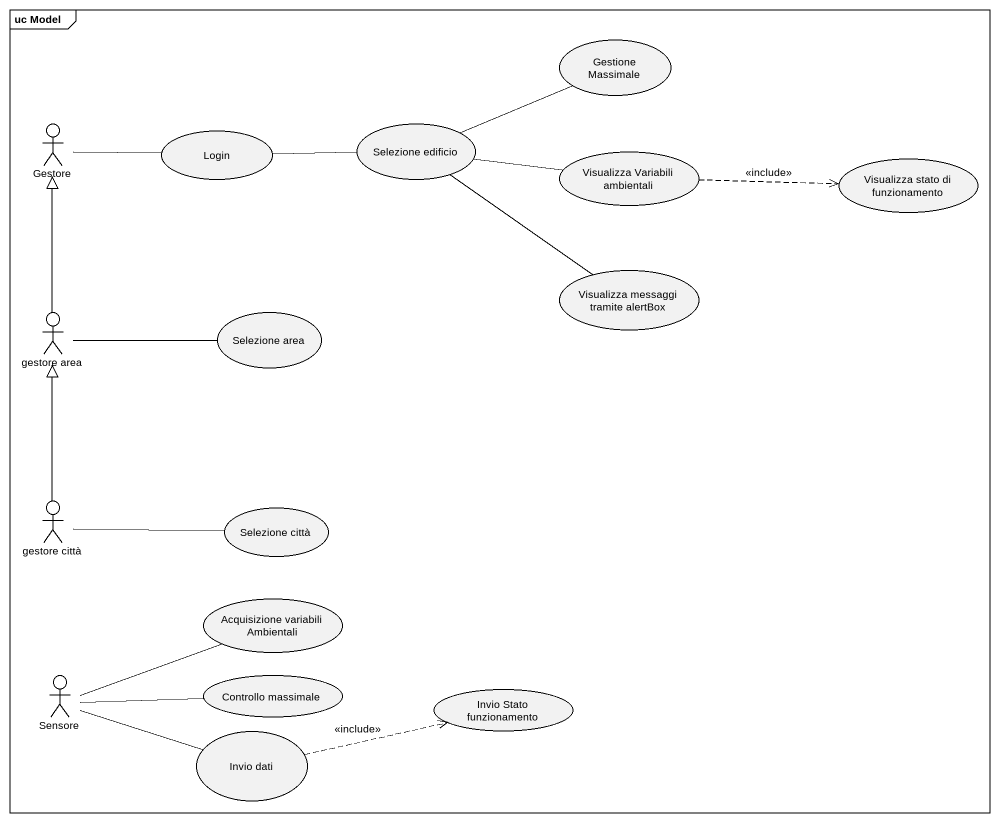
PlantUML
@startuml
mainframe uc Model
usecase "Gestione Massimale" as Gestione_Massimale
actor Gestore
usecase Login
usecase "Selezione edificio" as Selezione_edificio
usecase "Visualizza Variabili ambientali" as Visualizza_Variabili
usecase "Visualizza stato di funzionamento" as Visualizza_stato_di
usecase "Visualizza messaggi tramite alertBox" as Visualizza_messaggi_tramite
actor "gestore area" as gestore_area
usecase "Selezione area" as Selezione_area
actor "gestore città" as gestore_città
usecase "Selezione città" as Selezione_città
usecase "Acquisizione variabili Ambientali" as Acquisizione_variabili
actor Sensore
usecase "Controllo massimale" as Controllo_massimale
usecase "Invio Stato funzionamento" as Invio_Stato_funzionamento
usecase "Invio dati" as Invio_dati
Gestore -right- Login
Login -right- Selezione_edificio
Selezione_edificio -right- Gestione_Massimale
Selezione_edificio -right- Visualizza_Variabili
Selezione_edificio -- Visualizza_messaggi_tramite
Visualizza_Variabili .right.> Visualizza_stato_di : <<include>>
gestore_area -up-|> Gestore
gestore_area -right- Selezione_area
gestore_città -up-|> gestore_area
gestore_città -right- Selezione_città
Sensore -right- Acquisizione_variabili
Sensore -right- Controllo_massimale
Sensore -right- Invio_dati
Invio_dati .right.> Invio_Stato_funzionamento : <<include>>
@enduml
